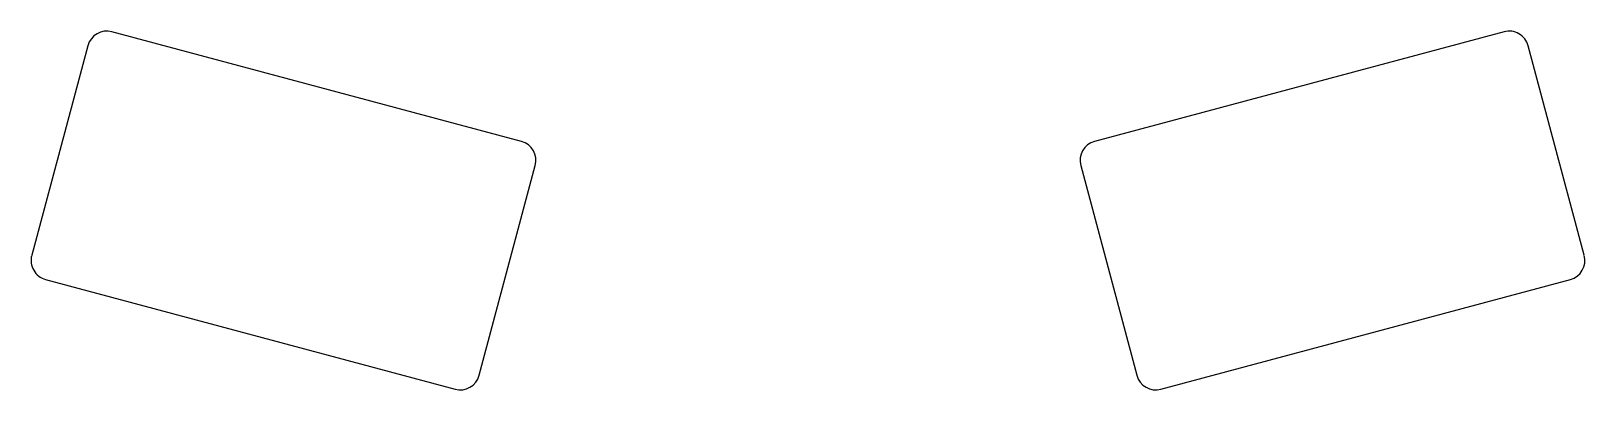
# Model space of a CAD drawing. Header units: millimetres. Extents: x 147 to 305, y -215 to -178.
import ezdxf

# ---------------------------------------------------------------- set-up
doc = ezdxf.new("R2010")
doc.units = ezdxf.units.MM

msp = doc.modelspace()

# ---------------------------------------------------------------- linework, layer by layer
for p, q in [((197.16, -189.51), (155.53, -178.36)), ((297.07, -178.36), (255.44, -189.51)), ((153.08, -179.77), (147.37, -201.07)), ((305.23, -201.07), (299.52, -179.77)), ((192.87, -213.26), (198.57, -191.96)), ((254.03, -191.96), (259.73, -213.26)), ((148.78, -203.52), (190.42, -214.68)), ((262.18, -214.68), (303.82, -203.52))]:
    msp.add_line(p, q)
for centre, start, end in [((155.01, -180.29), 75, 165), ((297.59, -180.29), 15, 105), ((196.64, -191.44), 345, 75), ((255.96, -191.44), 105, 195), ((149.3, -201.59), 165, 255), ((303.3, -201.59), 285, 15), ((190.93, -212.74), 255, 345), ((261.67, -212.74), 195, 285)]:
    msp.add_arc(centre, 2, start, end)

doc.saveas('drawing.dxf')
